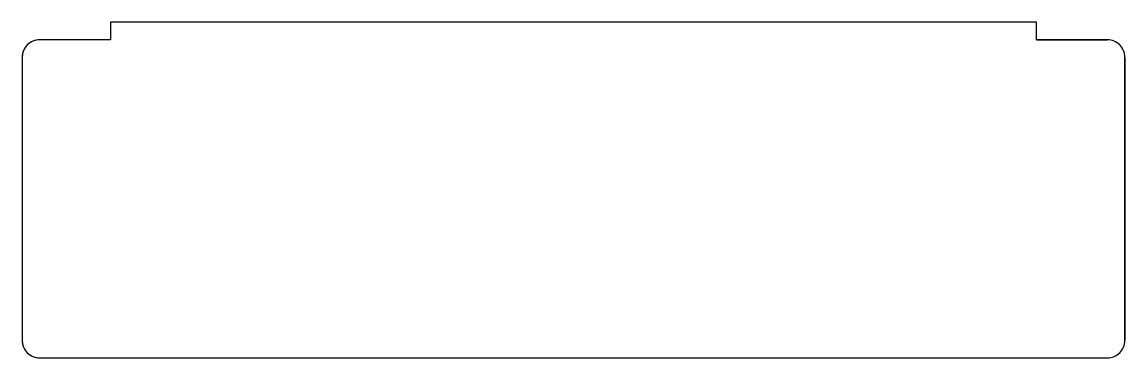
# Model space of a CAD drawing. Header units: inches. Extents: x 0.12 to 7.93, y -0.12 to 2.25.
import ezdxf

# ---------------------------------------------------------------- set-up
doc = ezdxf.new("R2010")
doc.units = ezdxf.units.IN
doc.header["$MEASUREMENT"] = 0

msp = doc.modelspace()

# ---------------------------------------------------------------- linework, layer by layer
for p, q in [((0.75, 2.25), (0.75, 2.125)), ((7.3, 2.125), (7.3, 2.25)), ((0.75, 2.125), (0.25, 2.125)), ((7.3, 2.125), (7.8, 2.125)), ((0.125, 2), (0.125, 0)), ((7.925, 2), (7.925, 0)), ((0.25, -0.125), (7.8, -0.125))]:
    msp.add_line(p, q)
msp.add_lwpolyline([(0.75, 2.25), (0.75, 2.125), (0.25, 2.125, 0.414214), (0.125, 2), (0.125, 0, 0.414214), (0.25, -0.125), (7.8, -0.125, 0.414214), (7.925, 0), (7.925, 2, 0.414214), (7.8, 2.125), (7.3, 2.125), (7.3, 2.25)], format="xyb", close=True)
for centre, start, end in [((0.25, 2), 90, 180), ((0.25, 0), 180, 270)]:
    msp.add_arc(centre, 0.125, start, end)

doc.saveas('drawing.dxf')
